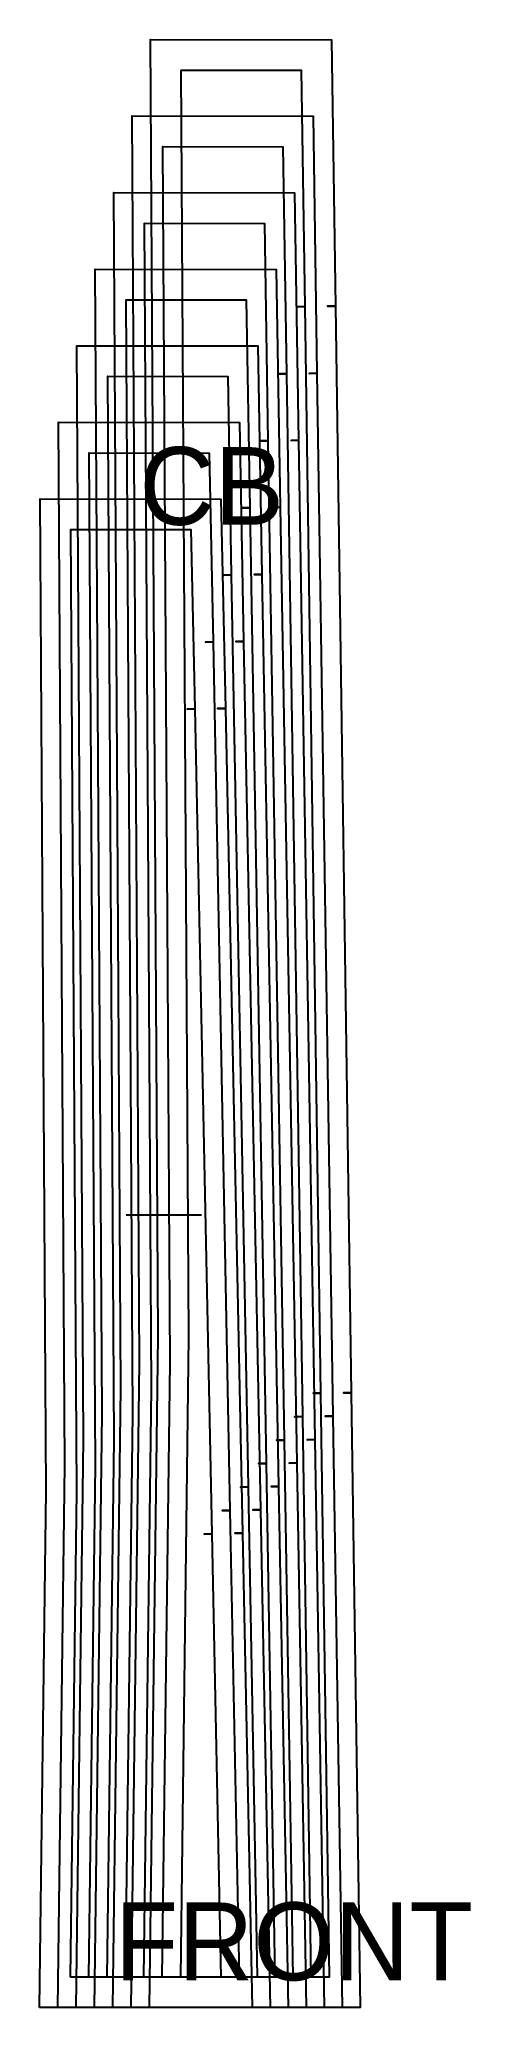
# Model space of a CAD drawing. Header units: inches. Extents: x 0 to 5.5, y 0 to 25.3.
import ezdxf
from ezdxf.enums import TextEntityAlignment as Align

# ---------------------------------------------------------------- set-up
doc = ezdxf.new("R2010")
doc.units = ezdxf.units.IN

msp = doc.modelspace()

# ---------------------------------------------------------------- linework, layer by layer
at = {"layer": 'T001L001'}
for points in [[(1.417, 0), (1.528, 8.627), (1.427, 25.305), (3.753, 25.301), (3.804, 21.875), (3.705, 21.874), (3.804, 21.875), (4.009, 7.906), (3.91, 7.904), (4.009, 7.906), (4.125, 0), (1.417, 0)], [(1.816, 0.393), (1.922, 8.625), (1.823, 24.91), (3.365, 24.908), (3.41, 21.869), (3.312, 21.868), (3.41, 21.869), (3.615, 7.9), (3.517, 7.899), (3.615, 7.9), (3.725, 0.393), (1.816, 0.393)], [(1.181, 0), (1.288, 8.296), (1.191, 24.32), (3.517, 24.317), (3.568, 21.013), (3.469, 21.011), (3.568, 21.013), (3.773, 7.605), (3.675, 7.603), (3.773, 7.605), (3.89, 0), (1.181, 0)], [(1.579, 0.393), (1.682, 8.295), (1.587, 23.926), (3.129, 23.924), (3.174, 21.007), (3.076, 21.005), (3.174, 21.007), (3.38, 7.599), (3.281, 7.597), (3.38, 7.599), (3.49, 0.393), (1.579, 0.393)], [(0.944, 0), (1.047, 7.966), (0.955, 23.336), (3.28, 23.333), (3.332, 20.151), (3.234, 20.149), (3.332, 20.151), (3.541, 7.304), (3.442, 7.302), (3.541, 7.304), (3.66, 0), (0.944, 0)], [(1.343, 0.393), (1.441, 7.964), (1.351, 22.942), (2.893, 22.939), (2.938, 20.145), (2.84, 20.143), (2.938, 20.145), (3.147, 7.297), (3.049, 7.296), (3.147, 7.297), (3.259, 0.393), (1.343, 0.393)], [(0.708, 0), (0.807, 7.635), (0.719, 22.352), (3.044, 22.348), (3.096, 19.289), (2.998, 19.287), (3.096, 19.289), (3.308, 7.003), (3.21, 7.001), (3.308, 7.003), (3.429, 0), (0.708, 0)], [(1.107, 0.393), (1.201, 7.634), (1.115, 21.958), (2.657, 21.955), (2.703, 19.282), (2.604, 19.281), (2.703, 19.282), (2.915, 6.996), (2.816, 6.994), (2.915, 6.996), (3.028, 0.393), (1.107, 0.393)], [(0.472, 0), (0.567, 7.305), (0.482, 21.367), (2.807, 21.364), (2.861, 18.427), (2.762, 18.425), (2.861, 18.427), (3.075, 6.702), (2.977, 6.7), (3.075, 6.702), (3.198, 0), (0.472, 0)], [(0.871, 0.393), (0.96, 7.303), (0.879, 20.973), (2.421, 20.971), (2.467, 18.42), (2.369, 18.418), (2.467, 18.42), (2.682, 6.695), (2.583, 6.693), (2.682, 6.695), (2.797, 0.393), (0.871, 0.393)], [(0.236, 0), (0.326, 6.974), (0.246, 20.383), (2.571, 20.38), (2.625, 17.565), (2.527, 17.563), (2.625, 17.565), (2.842, 6.401), (2.744, 6.399), (2.842, 6.401), (2.967, 0), (0.236, 0)], [(0.635, 0.393), (0.72, 6.973), (0.642, 19.989), (2.184, 19.987), (2.232, 17.558), (2.133, 17.556), (2.232, 17.558), (2.449, 6.393), (2.35, 6.391), (2.449, 6.393), (2.566, 0.393), (0.635, 0.393)], [(0, 0), (0.086, 6.644), (0.01, 19.399), (2.334, 19.395), (2.39, 16.704), (2.291, 16.702), (2.39, 16.704), (2.609, 6.1), (2.511, 6.098), (2.609, 6.1), (2.736, 0), (0, 0)], [(0.398, 0.393), (0.48, 6.642), (0.406, 19.005), (1.948, 19.002), (1.996, 16.696), (1.898, 16.693), (1.996, 16.696), (2.216, 6.092), (2.117, 6.089), (2.216, 6.092), (2.334, 0.393), (0.398, 0.393)], [(1.117, 10.191), (2.083, 10.191)]]:
    msp.add_lwpolyline(points, dxfattribs=at)

# ---------------------------------------------------------------- texts
at = {"layer": 'ABC'}
for s, p in [('CB', (1.286, 19.564)), ('FRONT', (0.968, 0.852))]:
    msp.add_text(s, height=1, dxfattribs=at).set_placement(p, align=Align.MIDDLE_LEFT)

doc.saveas('drawing.dxf')
